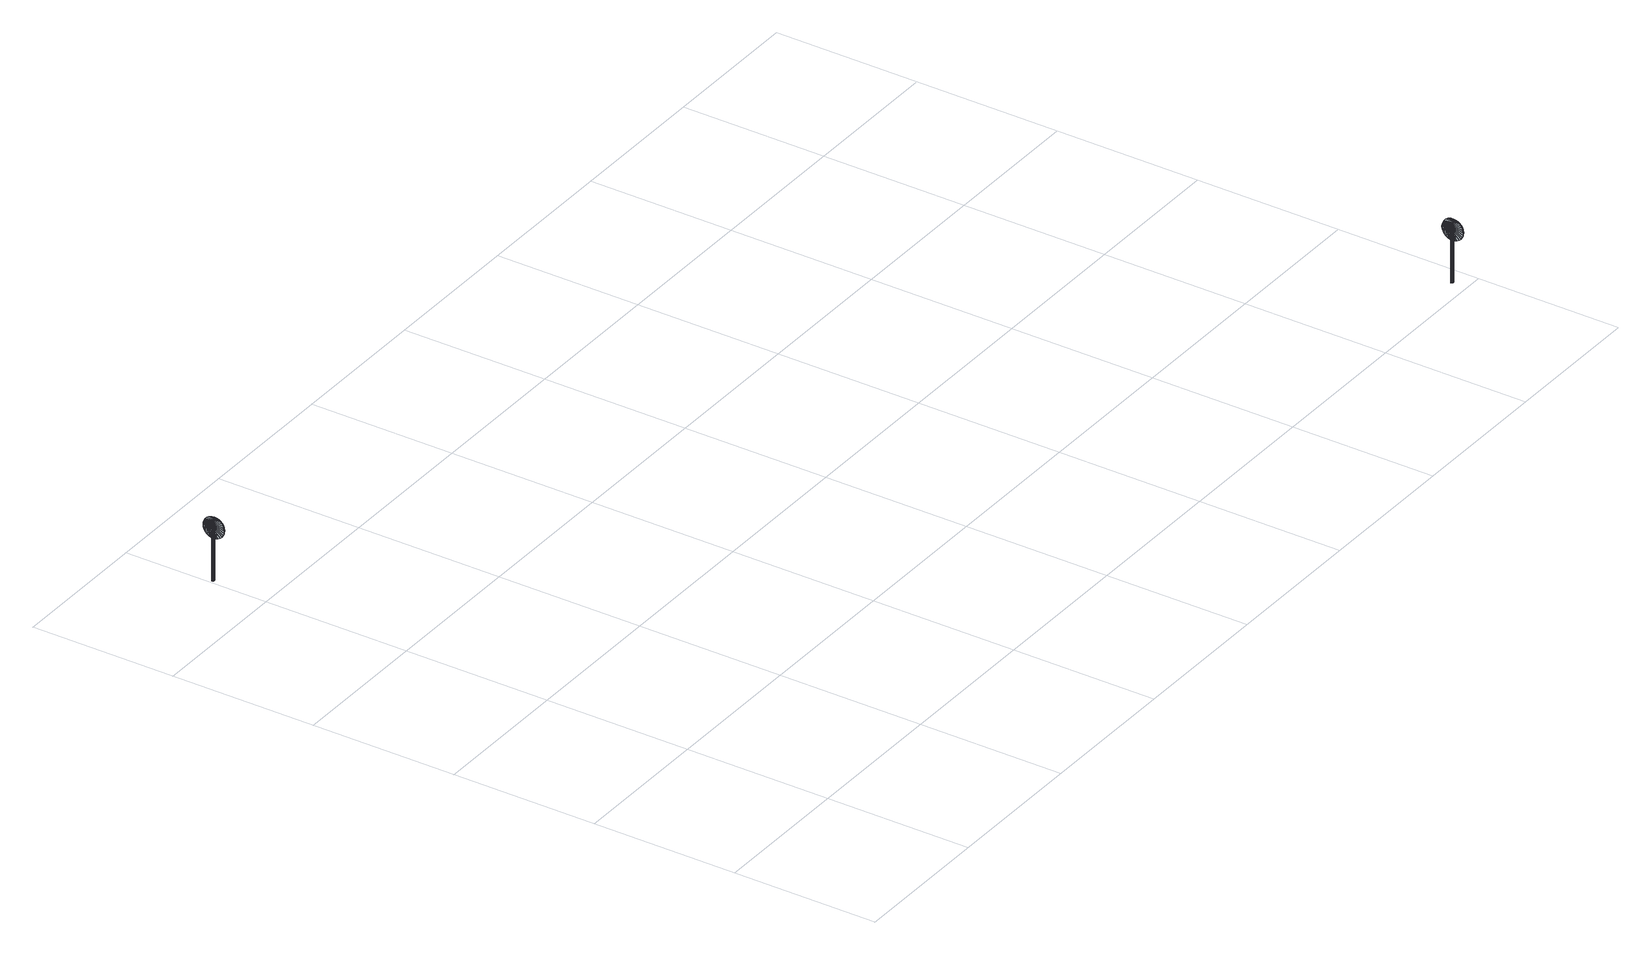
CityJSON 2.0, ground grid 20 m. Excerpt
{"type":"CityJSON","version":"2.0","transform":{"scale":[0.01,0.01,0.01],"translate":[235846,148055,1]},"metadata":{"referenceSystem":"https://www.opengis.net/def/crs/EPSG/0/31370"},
"CityObjects":{
"object1":{"type":"GenericCityObject","attributes":{"cluster":41,"mean_distance_to_centroid":0.176,"new_centroid_x":235846.16,"new_centroid_y":148142.31,"mean_distance_to_camera":6.01,"H1":0,"H2":0,"Z_final":109.47,"cluster2":-1,"proj_x":235849.91,"proj_y":148145.84,"id_line":53047,"bearing_l":136.75,"distance":5.16,"orientation":"right","G_obj":136.75},"geometry":[{"type":"MultiSurface","lod":"2","boundaries":[[[0,1,2]],[[2,1,3]],[[3,1,4]],[[4,1,5]],[[5,1,6]],[[1,7,6]],[[1,8,7]],[[1,9,8]],[[1,10,9]],[[1,11,10]],[[1,12,11]],[[1,13,12]],[[1,14,13]],[[15,14,1]],[[16,15,1]],[[17,16,1]],[[18,17,1]],[[0,18,1]],[[19,20,0]],[[19,0,2]],[[21,19,2]],[[21,2,3]],[[21,3,22]],[[22,3,4]],[[22,4,23]],[[23,4,5]],[[23,5,24]],[[24,5,6]],[[24,6,25]],[[25,6,7]],[[25,7,26]],[[26,7,8]],[[26,8,27]],[[8,9,27]],[[27,9,28]],[[9,10,28]],[[10,29,28]],[[10,11,29]],[[11,30,29]],[[11,12,30]],[[30,12,31]],[[31,12,13]],[[31,13,32]],[[32,13,14]],[[32,14,33]],[[33,14,15]],[[33,15,34]],[[34,15,16]],[[34,16,35]],[[35,16,17]],[[36,35,17]],[[18,36,17]],[[20,36,18]],[[20,18,0]],[[37,38,20]],[[37,20,19]],[[39,37,19]],[[21,39,19]],[[39,21,40]],[[40,21,22]],[[40,22,41]],[[41,22,23]],[[41,23,42]],[[42,23,24]],[[42,24,43]],[[43,24,25]],[[43,25,44]],[[44,25,26]],[[26,45,44]],[[26,27,45]],[[27,46,45]],[[27,28,46]],[[28,47,46]],[[28,29,47]],[[47,29,48]],[[29,30,48]],[[48,30,49]],[[49,30,31]],[[49,31,50]],[[50,31,32]],[[50,32,51]],[[51,32,33]],[[51,33,52]],[[52,33,34]],[[52,34,53]],[[53,34,35]],[[54,53,35]],[[54,35,36]],[[38,54,36]],[[38,36,20]],[[55,56,38]],[[55,38,37]],[[57,55,37]],[[57,37,39]],[[57,39,58]],[[58,39,40]],[[58,40,59]],[[59,40,41]],[[59,41,60]],[[60,41,42]],[[60,42,61]],[[61,42,43]],[[61,43,62]],[[62,43,44]],[[44,63,62]],[[44,45,63]],[[45,64,63]],[[45,46,64]],[[46,65,64]],[[46,47,65]],[[47,66,65]],[[47,48,66]],[[66,48,67]],[[67,48,49]],[[67,49,68]],[[68,49,50]],[[68,50,69]],[[69,50,51]],[[69,51,70]],[[70,51,52]],[[70,52,71]],[[71,52,53]],[[72,71,53]],[[72,53,54]],[[56,72,54]],[[56,54,38]],[[73,74,56]],[[73,56,55]],[[75,73,55]],[[75,55,57]],[[75,57,76]],[[76,57,58]],[[76,58,77]],[[77,58,59]],[[77,59,78]],[[78,59,60]],[[78,60,79]],[[79,60,61]],[[79,61,80]],[[80,61,62]],[[62,81,80]],[[62,63,81]],[[63,82,81]],[[63,64,82]],[[64,83,82]],[[64,65,83]],[[65,84,83]],[[65,66,84]],[[84,66,85]],[[85,66,67]],[[85,67,86]],[[86,67,68]],[[86,68,87]],[[87,68,69]],[[87,69,88]],[[88,69,70]],[[88,70,89]],[[89,70,71]],[[90,89,71]],[[90,71,72]],[[74,90,72]],[[74,72,56]],[[91,92,74]],[[91,74,73]],[[93,91,73]],[[93,73,75]],[[93,75,94]],[[94,75,76]],[[94,76,95]],[[95,76,77]],[[95,77,96]],[[96,77,78]],[[96,78,97]],[[97,78,79]],[[97,79,98]],[[98,79,80]],[[80,99,98]],[[80,81,99]],[[81,100,99]],[[81,82,100]],[[82,101,100]],[[82,83,101]],[[83,102,101]],[[83,84,102]],[[102,84,103]],[[103,84,85]],[[103,85,104]],[[104,85,86]],[[104,86,105]],[[105,86,87]],[[105,87,106]],[[106,87,88]],[[106,88,107]],[[107,88,89]],[[108,107,89]],[[108,89,90]],[[92,108,90]],[[92,90,74]],[[92,91,109]],[[91,93,109]],[[93,94,109]],[[94,95,109]],[[95,96,109]],[[109,96,97]],[[109,97,98]],[[109,98,99]],[[109,99,100]],[[109,100,101]],[[109,101,102]],[[109,102,103]],[[109,103,104]],[[105,109,104]],[[106,109,105]],[[107,109,106]],[[108,109,107]],[[92,109,108]],[[110,111,112]],[[113,112,114]],[[115,112,113]],[[116,112,115]],[[117,112,116]],[[118,112,117]],[[119,112,118]],[[120,112,119]],[[121,112,120]],[[122,112,121]],[[122,123,112]],[[123,110,112]],[[111,124,112]],[[124,125,112]],[[125,126,112]],[[126,127,112]],[[127,128,112]],[[128,129,112]],[[129,130,112]],[[130,131,112]],[[112,131,132]],[[131,133,132]],[[131,134,133]],[[133,134,135]],[[133,135,136]],[[135,137,136]],[[133,136,138]],[[136,139,138]],[[136,137,139]],[[137,140,139]],[[137,135,140]],[[135,141,140]],[[135,134,141]],[[134,142,141]],[[134,131,142]],[[131,143,142]],[[131,130,143]],[[143,130,144]],[[144,130,129]],[[144,129,145]],[[145,129,128]],[[145,128,146]],[[146,127,147]],[[147,127,126]],[[147,126,148]],[[148,126,125]],[[148,125,149]],[[149,125,124]],[[150,149,124]],[[150,124,111]],[[151,150,111]],[[151,111,110]],[[152,151,110]],[[152,110,123]],[[146,128,127]],[[153,123,122]],[[154,153,122]],[[154,122,121]],[[155,154,121]],[[155,121,120]],[[156,155,120]],[[156,120,119]],[[157,156,119]],[[157,119,118]],[[157,118,158]],[[158,118,117]],[[158,117,159]],[[153,152,123]],[[159,117,116]],[[159,116,160]],[[160,116,115]],[[160,115,161]],[[161,115,113]],[[161,113,162]],[[162,113,114]],[[162,114,163]],[[163,114,112]],[[163,112,164]],[[164,112,132]],[[132,165,164]],[[132,133,165]],[[133,138,165]],[[138,139,140]],[[161,162,163]],[[160,161,163]],[[159,160,163]],[[158,159,163]],[[157,158,163]],[[156,157,163]],[[155,156,163]],[[154,155,163]],[[153,154,163]],[[153,163,152]],[[152,163,151]],[[151,163,150]],[[150,163,149]],[[149,163,148]],[[148,163,147]],[[147,163,146]],[[146,163,145]],[[145,163,144]],[[144,163,143]],[[143,163,142]],[[163,164,142]],[[142,164,165]],[[142,165,141]],[[165,140,141]],[[165,138,140]],[[166,167,168]],[[168,167,169]],[[170,168,169]],[[170,169,171]],[[170,171,172]],[[172,171,173]],[[172,173,174]],[[174,173,175]],[[174,175,176]],[[176,175,177]],[[176,177,178]],[[178,177,179]],[[178,179,180]],[[180,179,181]],[[180,181,182]],[[182,181,183]],[[182,183,184]],[[184,183,185]],[[184,185,186]],[[186,185,187]],[[186,187,188]],[[188,187,189]],[[188,189,190]],[[190,189,191]],[[192,190,191]],[[192,191,193]],[[194,192,193]],[[194,193,195]],[[196,194,195]],[[196,195,197]],[[198,196,197]],[[198,197,199]],[[200,198,199]],[[200,199,201]],[[202,200,201]],[[202,201,203]],[[204,202,203]],[[204,203,205]],[[206,204,205]],[[206,205,207]],[[208,206,207]],[[208,207,209]],[[210,208,209]],[[210,209,211]],[[212,210,211]],[[212,211,213]],[[214,212,213]],[[214,213,215]],[[216,214,215]],[[216,215,217]],[[216,217,218]],[[218,217,219]],[[218,219,220]],[[220,219,221]],[[220,221,222]],[[222,221,223]],[[222,223,224]],[[224,223,225]],[[224,225,226]],[[226,225,227]],[[226,227,228]],[[228,227,229]],[[228,229,230]],[[230,229,231]],[[230,231,232]],[[232,231,233]],[[232,233,234]],[[234,233,235]],[[234,235,236]],[[236,235,237]],[[238,236,237]],[[238,237,239]],[[238,239,240]],[[240,239,241]],[[241,242,240]],[[241,243,242]],[[242,243,244]],[[244,243,245]],[[244,245,246]],[[246,245,247]],[[246,247,248]],[[248,247,249]],[[248,249,250]],[[250,249,251]],[[250,251,252]],[[252,251,253]],[[252,253,254]],[[254,253,255]],[[254,255,256]],[[256,255,257]],[[256,257,258]],[[258,257,259]],[[258,259,260]],[[260,259,261]],[[260,261,262]],[[262,261,263]],[[262,263,264]],[[264,263,265]],[[264,265,266]],[[266,265,267]],[[267,268,266]],[[267,269,268]],[[269,270,268]],[[269,271,270]],[[271,272,270]],[[271,273,272]],[[273,274,272]],[[273,275,274]],[[275,276,274]],[[275,277,276]],[[277,278,276]],[[277,279,278]],[[279,280,278]],[[279,281,280]],[[281,282,280]],[[281,283,282]],[[283,284,282]],[[283,285,284]],[[285,286,284]],[[285,287,286]],[[287,288,286]],[[287,289,288]],[[288,289,290]],[[290,289,291]],[[290,291,292]],[[292,291,293]],[[292,293,294]],[[294,293,295]],[[294,295,296]],[[296,295,297]],[[296,297,298]],[[298,297,299]],[[298,299,300]],[[300,299,301]],[[300,301,302]],[[302,301,303]],[[302,303,304]],[[304,303,305]],[[304,305,306]],[[306,305,307]],[[306,307,308]],[[308,307,309]],[[308,309,310]],[[310,309,311]],[[311,166,310]],[[311,167,166]],[[169,167,311]],[[169,311,171]],[[171,311,309]],[[173,171,309]],[[173,309,307]],[[175,173,307]],[[175,307,305]],[[177,175,305]],[[177,305,303]],[[179,177,303]],[[179,303,301]],[[181,179,301]],[[181,301,299]],[[183,181,299]],[[183,299,297]],[[183,297,295]],[[185,183,295]],[[185,295,293]],[[187,185,293]],[[187,293,291]],[[189,187,291]],[[189,291,289]],[[189,289,287]],[[189,287,285]],[[191,189,285]],[[191,285,283]],[[193,191,283]],[[195,193,283]],[[195,283,281]],[[197,195,281]],[[199,197,281]],[[201,199,281]],[[201,281,279]],[[203,201,279]],[[205,203,279]],[[205,279,277]],[[205,277,207]],[[207,277,209]],[[209,277,275]],[[209,275,211]],[[211,275,273]],[[211,273,213]],[[213,273,271]],[[213,271,215]],[[215,271,269]],[[215,269,217]],[[217,269,219]],[[219,269,267]],[[219,267,221]],[[221,267,265]],[[221,265,223]],[[223,265,263]],[[223,263,225]],[[225,263,261]],[[225,261,227]],[[227,261,259]],[[227,259,229]],[[229,259,257]],[[229,257,255]],[[229,255,231]],[[231,255,253]],[[231,253,233]],[[233,253,251]],[[233,251,235]],[[251,249,235]],[[235,249,247]],[[235,247,237]],[[247,245,237]],[[237,245,243]],[[237,243,239]],[[239,243,241]],[[238,240,242]],[[168,310,166]],[[170,310,168]],[[170,308,310]],[[172,308,170]],[[172,306,308]],[[174,306,172]],[[174,304,306]],[[176,304,174]],[[176,302,304]],[[178,302,176]],[[178,300,302]],[[180,300,178]],[[180,298,300]],[[182,298,180]],[[182,296,298]],[[182,294,296]],[[184,294,182]],[[184,292,294]],[[186,292,184]],[[186,290,292]],[[188,290,186]],[[188,288,290]],[[188,286,288]],[[188,284,286]],[[190,284,188]],[[190,282,284]],[[192,282,190]],[[194,282,192]],[[194,280,282]],[[196,280,194]],[[198,280,196]],[[200,280,198]],[[200,278,280]],[[202,278,200]],[[204,278,202]],[[204,276,278]],[[204,206,276]],[[206,208,276]],[[208,274,276]],[[208,210,274]],[[210,272,274]],[[210,212,272]],[[212,270,272]],[[212,214,270]],[[214,268,270]],[[214,216,268]],[[216,218,268]],[[218,266,268]],[[218,220,266]],[[220,264,266]],[[220,222,264]],[[222,262,264]],[[222,224,262]],[[224,260,262]],[[224,226,260]],[[226,258,260]],[[226,228,258]],[[228,256,258]],[[228,254,256]],[[228,230,254]],[[230,252,254]],[[230,232,252]],[[232,250,252]],[[232,234,250]],[[250,234,248]],[[234,246,248]],[[234,236,246]],[[246,236,244]],[[236,242,244]],[[236,238,242]],[[312,313,314]],[[314,313,315]],[[316,314,315]],[[316,315,317]],[[316,317,318]],[[318,317,319]],[[318,319,320]],[[320,319,321]],[[320,321,322]],[[322,321,323]],[[322,323,324]],[[324,323,325]],[[324,325,326]],[[326,325,327]],[[326,327,328]],[[328,327,329]],[[328,329,330]],[[330,329,331]],[[330,331,332]],[[332,331,333]],[[332,333,334]],[[334,333,335]],[[334,335,336]],[[336,335,337]],[[338,336,337]],[[338,337,339]],[[340,338,339]],[[340,339,341]],[[342,340,341]],[[342,341,343]],[[344,342,343]],[[344,343,345]],[[346,344,345]],[[346,345,347]],[[348,346,347]],[[348,347,349]],[[350,348,349]],[[350,349,351]],[[352,350,351]],[[352,351,353]],[[354,352,353]],[[354,353,355]],[[356,354,355]],[[356,355,357]],[[358,356,357]],[[358,357,359]],[[360,358,359]],[[360,359,361]],[[362,360,361]],[[362,361,363]],[[362,363,364]],[[364,363,365]],[[364,365,366]],[[366,365,367]],[[366,367,368]],[[368,367,369]],[[368,369,370]],[[370,369,371]],[[370,371,372]],[[372,371,373]],[[372,373,374]],[[374,373,375]],[[374,375,376]],[[376,375,377]],[[376,377,378]],[[378,377,379]],[[378,379,380]],[[380,379,381]],[[380,381,382]],[[382,381,383]],[[384,382,383]],[[384,383,385]],[[384,385,386]],[[386,385,387]],[[387,388,386]],[[387,389,388]],[[388,389,390]],[[390,389,391]],[[390,391,392]],[[392,391,393]],[[392,393,394]],[[394,393,395]],[[394,395,396]],[[396,395,397]],[[396,397,398]],[[398,397,399]],[[398,399,400]],[[400,399,401]],[[400,401,402]],[[402,401,403]],[[402,403,404]],[[404,403,405]],[[404,405,406]],[[406,405,407]],[[406,407,408]],[[408,407,409]],[[408,409,410]],[[410,409,411]],[[410,411,412]],[[412,411,413]],[[413,414,412]],[[413,415,414]],[[415,416,414]],[[415,417,416]],[[417,418,416]],[[417,419,418]],[[419,420,418]],[[419,421,420]],[[421,422,420]],[[421,423,422]],[[423,424,422]],[[423,425,424]],[[425,426,424]],[[425,427,426]],[[427,428,426]],[[427,429,428]],[[429,430,428]],[[429,431,430]],[[431,432,430]],[[431,433,432]],[[433,434,432]],[[433,435,434]],[[434,435,436]],[[436,435,437]],[[436,437,438]],[[438,437,439]],[[438,439,440]],[[440,439,441]],[[440,441,442]],[[442,441,443]],[[442,443,444]],[[444,443,445]],[[444,445,446]],[[446,445,447]],[[446,447,448]],[[448,447,449]],[[448,449,450]],[[450,449,451]],[[450,451,452]],[[452,451,453]],[[452,453,454]],[[454,453,455]],[[454,455,456]],[[456,455,457]],[[457,312,456]],[[457,313,312]],[[315,313,457]],[[315,457,317]],[[317,457,455]],[[319,317,455]],[[319,455,453]],[[321,319,453]],[[321,453,451]],[[323,321,451]],[[323,451,449]],[[325,323,449]],[[325,449,447]],[[327,325,447]],[[327,447,445]],[[329,327,445]],[[329,445,443]],[[329,443,441]],[[331,329,441]],[[331,441,439]],[[333,331,439]],[[333,439,437]],[[335,333,437]],[[335,437,435]],[[335,435,433]],[[335,433,431]],[[337,335,431]],[[337,431,429]],[[339,337,429]],[[341,339,429]],[[341,429,427]],[[343,341,427]],[[345,343,427]],[[347,345,427]],[[347,427,425]],[[349,347,425]],[[351,349,425]],[[351,425,423]],[[351,423,353]],[[353,423,355]],[[355,423,421]],[[355,421,357]],[[357,421,419]],[[357,419,359]],[[359,419,417]],[[359,417,361]],[[361,417,415]],[[361,415,363]],[[363,415,365]],[[365,415,413]],[[365,413,367]],[[367,413,411]],[[367,411,369]],[[369,411,409]],[[369,409,371]],[[371,409,407]],[[371,407,373]],[[373,407,405]],[[373,405,375]],[[375,405,403]],[[375,403,401]],[[375,401,377]],[[377,401,399]],[[377,399,379]],[[379,399,397]],[[379,397,381]],[[397,395,381]],[[381,395,393]],[[381,393,383]],[[393,391,383]],[[383,391,389]],[[383,389,385]],[[385,389,387]],[[384,386,388]],[[314,456,312]],[[316,456,314]],[[316,454,456]],[[318,454,316]],[[318,452,454]],[[320,452,318]],[[320,450,452]],[[322,450,320]],[[322,448,450]],[[324,448,322]],[[324,446,448]],[[326,446,324]],[[326,444,446]],[[328,444,326]],[[328,442,444]],[[328,440,442]],[[330,440,328]],[[330,438,440]],[[332,438,330]],[[332,436,438]],[[334,436,332]],[[334,434,436]],[[334,432,434]],[[334,430,432]],[[336,430,334]],[[336,428,430]],[[338,428,336]],[[340,428,338]],[[340,426,428]],[[342,426,340]],[[344,426,342]],[[346,426,344]],[[346,424,426]],[[348,424,346]],[[350,424,348]],[[350,422,424]],[[350,352,422]],[[352,354,422]],[[354,420,422]],[[354,356,420]],[[356,418,420]],[[356,358,418]],[[358,416,418]],[[358,360,416]],[[360,414,416]],[[360,362,414]],[[362,364,414]],[[364,412,414]],[[364,366,412]],[[366,410,412]],[[366,368,410]],[[368,408,410]],[[368,370,408]],[[370,406,408]],[[370,372,406]],[[372,404,406]],[[372,374,404]],[[374,402,404]],[[374,400,402]],[[374,376,400]],[[376,398,400]],[[376,378,398]],[[378,396,398]],[[378,380,396]],[[396,380,394]],[[380,392,394]],[[380,382,392]],[[392,382,390]],[[382,388,390]],[[382,384,388]]]}]},
"object2":{"type":"GenericCityObject","attributes":{"cluster":47,"mean_distance_to_centroid":0.164,"new_centroid_x":235983.2,"new_centroid_y":148056.54,"mean_distance_to_camera":6.76,"H1":0,"H2":0,"Z_final":108.83,"cluster2":-1,"proj_x":235983.25,"proj_y":148060.59,"id_line":53591,"bearing_l":90.71,"distance":4.06,"orientation":"right","G_obj":90.71},"geometry":[{"type":"MultiSurface","lod":"2","boundaries":[[[458,459,460]],[[460,459,461]],[[461,459,462]],[[462,459,463]],[[463,459,464]],[[459,465,464]],[[459,466,465]],[[459,467,466]],[[459,468,467]],[[459,469,468]],[[459,470,469]],[[459,471,470]],[[459,472,471]],[[473,472,459]],[[474,473,459]],[[475,474,459]],[[476,475,459]],[[458,476,459]],[[477,478,458]],[[477,458,460]],[[479,477,460]],[[479,460,461]],[[479,461,480]],[[480,461,462]],[[480,462,481]],[[481,462,463]],[[481,463,482]],[[482,463,464]],[[482,464,483]],[[483,464,465]],[[483,465,484]],[[484,465,466]],[[484,466,485]],[[466,467,485]],[[485,467,486]],[[467,468,486]],[[468,487,486]],[[468,469,487]],[[469,488,487]],[[469,470,488]],[[488,470,489]],[[489,470,471]],[[489,471,490]],[[490,471,472]],[[490,472,491]],[[491,472,473]],[[491,473,492]],[[492,473,474]],[[492,474,493]],[[493,474,475]],[[494,493,475]],[[476,494,475]],[[478,494,476]],[[478,476,458]],[[495,496,478]],[[495,478,477]],[[497,495,477]],[[479,497,477]],[[497,479,498]],[[498,479,480]],[[498,480,499]],[[499,480,481]],[[499,481,500]],[[500,481,482]],[[500,482,501]],[[501,482,483]],[[501,483,502]],[[502,483,484]],[[484,503,502]],[[484,485,503]],[[485,504,503]],[[485,486,504]],[[486,505,504]],[[486,487,505]],[[505,487,506]],[[487,488,506]],[[506,488,507]],[[507,488,489]],[[507,489,508]],[[508,489,490]],[[508,490,509]],[[509,490,491]],[[509,491,510]],[[510,491,492]],[[510,492,511]],[[511,492,493]],[[512,511,493]],[[512,493,494]],[[496,512,494]],[[496,494,478]],[[513,514,496]],[[513,496,495]],[[515,513,495]],[[515,495,497]],[[515,497,516]],[[516,497,498]],[[516,498,517]],[[517,498,499]],[[517,499,518]],[[518,499,500]],[[518,500,519]],[[519,500,501]],[[519,501,520]],[[520,501,502]],[[502,521,520]],[[502,503,521]],[[503,522,521]],[[503,504,522]],[[504,523,522]],[[504,505,523]],[[505,524,523]],[[505,506,524]],[[524,506,525]],[[525,506,507]],[[525,507,526]],[[526,507,508]],[[526,508,527]],[[527,508,509]],[[527,509,528]],[[528,509,510]],[[528,510,529]],[[529,510,511]],[[530,529,511]],[[530,511,512]],[[514,530,512]],[[514,512,496]],[[531,532,514]],[[531,514,513]],[[533,531,513]],[[533,513,515]],[[533,515,534]],[[534,515,516]],[[534,516,535]],[[535,516,517]],[[535,517,536]],[[536,517,518]],[[536,518,537]],[[537,518,519]],[[537,519,538]],[[538,519,520]],[[520,539,538]],[[520,521,539]],[[521,540,539]],[[521,522,540]],[[522,541,540]],[[522,523,541]],[[523,542,541]],[[523,524,542]],[[542,524,543]],[[543,524,525]],[[543,525,544]],[[544,525,526]],[[544,526,545]],[[545,526,527]],[[545,527,546]],[[546,527,528]],[[546,528,547]],[[547,528,529]],[[548,547,529]],[[548,529,530]],[[532,548,530]],[[532,530,514]],[[549,550,532]],[[549,532,531]],[[551,549,531]],[[551,531,533]],[[551,533,552]],[[552,533,534]],[[552,534,553]],[[553,534,535]],[[553,535,554]],[[554,535,536]],[[554,536,555]],[[555,536,537]],[[555,537,556]],[[556,537,538]],[[538,557,556]],[[538,539,557]],[[539,558,557]],[[539,540,558]],[[540,559,558]],[[540,541,559]],[[541,560,559]],[[541,542,560]],[[560,542,561]],[[561,542,543]],[[561,543,562]],[[562,543,544]],[[562,544,563]],[[563,544,545]],[[563,545,564]],[[564,545,546]],[[564,546,565]],[[565,546,547]],[[566,565,547]],[[566,547,548]],[[550,566,548]],[[550,548,532]],[[550,549,567]],[[549,551,567]],[[551,552,567]],[[552,553,567]],[[553,554,567]],[[567,554,555]],[[567,555,556]],[[567,556,557]],[[567,557,558]],[[567,558,559]],[[567,559,560]],[[567,560,561]],[[567,561,562]],[[563,567,562]],[[564,567,563]],[[565,567,564]],[[566,567,565]],[[550,567,566]],[[568,569,570]],[[571,570,572]],[[573,570,571]],[[574,570,573]],[[575,570,574]],[[576,570,575]],[[577,570,576]],[[578,570,577]],[[579,570,578]],[[580,570,579]],[[580,581,570]],[[581,568,570]],[[569,582,570]],[[582,583,570]],[[583,584,570]],[[584,585,570]],[[585,586,570]],[[586,587,570]],[[587,588,570]],[[588,589,570]],[[570,589,590]],[[589,591,590]],[[589,592,591]],[[591,592,593]],[[591,593,594]],[[593,595,594]],[[591,594,596]],[[594,597,596]],[[594,595,597]],[[595,598,597]],[[595,593,598]],[[593,599,598]],[[593,592,599]],[[592,600,599]],[[592,589,600]],[[589,601,600]],[[589,588,601]],[[601,588,602]],[[602,588,587]],[[602,587,603]],[[603,587,586]],[[603,586,604]],[[604,585,605]],[[605,585,584]],[[605,584,606]],[[606,584,583]],[[606,583,607]],[[607,583,582]],[[608,607,582]],[[608,582,569]],[[609,608,569]],[[609,569,568]],[[610,609,568]],[[610,568,581]],[[604,586,585]],[[611,581,580]],[[612,611,580]],[[612,580,579]],[[613,612,579]],[[613,579,578]],[[614,613,578]],[[614,578,577]],[[615,614,577]],[[615,577,576]],[[615,576,616]],[[616,576,575]],[[616,575,617]],[[611,610,581]],[[617,575,574]],[[617,574,618]],[[618,574,573]],[[618,573,619]],[[619,573,571]],[[619,571,620]],[[620,571,572]],[[620,572,621]],[[621,572,570]],[[621,570,622]],[[622,570,590]],[[590,623,622]],[[590,591,623]],[[591,596,623]],[[596,597,598]],[[619,620,621]],[[618,619,621]],[[617,618,621]],[[616,617,621]],[[615,616,621]],[[614,615,621]],[[613,614,621]],[[612,613,621]],[[611,612,621]],[[611,621,610]],[[610,621,609]],[[609,621,608]],[[608,621,607]],[[607,621,606]],[[606,621,605]],[[605,621,604]],[[604,621,603]],[[603,621,602]],[[602,621,601]],[[601,621,600]],[[621,622,600]],[[600,622,623]],[[600,623,599]],[[623,598,599]],[[623,596,598]],[[624,625,626]],[[626,625,627]],[[628,626,627]],[[628,627,629]],[[628,629,630]],[[630,629,631]],[[630,631,632]],[[632,631,633]],[[632,633,634]],[[634,633,635]],[[634,635,636]],[[636,635,637]],[[636,637,638]],[[638,637,639]],[[638,639,640]],[[640,639,641]],[[640,641,642]],[[642,641,643]],[[642,643,644]],[[644,643,645]],[[644,645,646]],[[646,645,647]],[[646,647,648]],[[648,647,649]],[[650,648,649]],[[650,649,651]],[[652,650,651]],[[652,651,653]],[[654,652,653]],[[654,653,655]],[[656,654,655]],[[656,655,657]],[[658,656,657]],[[658,657,659]],[[660,658,659]],[[660,659,661]],[[662,660,661]],[[662,661,663]],[[664,662,663]],[[664,663,665]],[[666,664,665]],[[666,665,667]],[[668,666,667]],[[668,667,669]],[[670,668,669]],[[670,669,671]],[[672,670,671]],[[672,671,673]],[[674,672,673]],[[674,673,675]],[[674,675,676]],[[676,675,677]],[[676,677,678]],[[678,677,679]],[[678,679,680]],[[680,679,681]],[[680,681,682]],[[682,681,683]],[[682,683,684]],[[684,683,685]],[[684,685,686]],[[686,685,687]],[[686,687,688]],[[688,687,689]],[[688,689,690]],[[690,689,691]],[[690,691,692]],[[692,691,693]],[[692,693,694]],[[694,693,695]],[[694,695,696]],[[696,695,697]],[[698,696,697]],[[698,697,699]],[[698,699,700]],[[700,699,701]],[[701,702,700]],[[701,703,702]],[[702,703,704]],[[704,703,705]],[[704,705,706]],[[706,705,707]],[[706,707,708]],[[708,707,709]],[[708,709,710]],[[710,709,711]],[[710,711,712]],[[712,711,713]],[[712,713,714]],[[714,713,715]],[[714,715,716]],[[716,715,717]],[[716,717,718]],[[718,717,719]],[[718,719,720]],[[720,719,721]],[[720,721,722]],[[722,721,723]],[[722,723,724]],[[724,723,725]],[[724,725,726]],[[726,725,727]],[[727,728,726]],[[727,729,728]],[[729,730,728]],[[729,731,730]],[[731,732,730]],[[731,733,732]],[[733,734,732]],[[733,735,734]],[[735,736,734]],[[735,737,736]],[[737,738,736]],[[737,739,738]],[[739,740,738]],[[739,741,740]],[[741,742,740]],[[741,743,742]],[[743,744,742]],[[743,745,744]],[[745,746,744]],[[745,747,746]],[[746,747,748]],[[748,747,749]],[[748,749,750]],[[750,749,751]],[[750,751,752]],[[752,751,753]],[[752,753,754]],[[754,753,755]],[[754,755,756]],[[756,755,757]],[[756,757,758]],[[758,757,759]],[[758,759,760]],[[760,759,761]],[[760,761,762]],[[762,761,763]],[[762,763,764]],[[764,763,765]],[[764,765,766]],[[766,765,767]],[[766,767,768]],[[768,767,769]],[[769,624,768]],[[769,625,624]],[[627,625,769]],[[627,769,629]],[[629,769,767]],[[631,629,767]],[[631,767,765]],[[633,631,765]],[[633,765,763]],[[635,633,763]],[[635,763,761]],[[637,635,761]],[[637,761,759]],[[639,637,759]],[[639,759,757]],[[641,639,757]],[[641,757,755]],[[641,755,753]],[[643,641,753]],[[643,753,751]],[[645,643,751]],[[645,751,749]],[[647,645,749]],[[647,749,747]],[[647,747,745]],[[649,647,745]],[[649,745,743]],[[651,649,743]],[[653,651,743]],[[653,743,741]],[[655,653,741]],[[657,655,741]],[[659,657,741]],[[659,741,739]],[[661,659,739]],[[663,661,739]],[[663,739,737]],[[663,737,665]],[[665,737,667]],[[667,737,735]],[[667,735,669]],[[669,735,733]],[[669,733,671]],[[671,733,731]],[[671,731,673]],[[673,731,729]],[[673,729,675]],[[675,729,677]],[[677,729,727]],[[677,727,679]],[[679,727,681]],[[681,727,725]],[[681,725,683]],[[683,725,723]],[[683,723,685]],[[685,723,721]],[[685,721,687]],[[687,721,719]],[[687,719,689]],[[689,719,717]],[[689,717,715]],[[689,715,691]],[[691,715,713]],[[691,713,693]],[[693,713,711]],[[693,711,695]],[[711,709,695]],[[695,709,707]],[[695,707,697]],[[707,705,697]],[[697,705,703]],[[697,703,699]],[[699,703,701]],[[698,700,702]],[[626,768,624]],[[628,768,626]],[[628,766,768]],[[630,766,628]],[[630,764,766]],[[632,764,630]],[[632,762,764]],[[634,762,632]],[[634,760,762]],[[636,760,634]],[[636,758,760]],[[638,758,636]],[[638,756,758]],[[640,756,638]],[[640,754,756]],[[640,752,754]],[[642,752,640]],[[642,750,752]],[[644,750,642]],[[644,748,750]],[[646,748,644]],[[646,746,748]],[[646,744,746]],[[648,744,646]],[[648,742,744]],[[650,742,648]],[[652,742,650]],[[652,740,742]],[[654,740,652]],[[656,740,654]],[[658,740,656]],[[658,738,740]],[[660,738,658]],[[662,738,660]],[[662,736,738]],[[662,664,736]],[[664,666,736]],[[666,734,736]],[[666,668,734]],[[668,732,734]],[[668,670,732]],[[670,730,732]],[[670,672,730]],[[672,728,730]],[[672,674,728]],[[674,676,728]],[[676,726,728]],[[676,678,726]],[[678,680,726]],[[680,724,726]],[[680,682,724]],[[682,722,724]],[[682,684,722]],[[684,720,722]],[[684,686,720]],[[686,718,720]],[[686,688,718]],[[688,716,718]],[[688,714,716]],[[688,690,714]],[[690,712,714]],[[690,692,712]],[[692,710,712]],[[692,694,710]],[[710,694,708]],[[694,706,708]],[[694,696,706]],[[706,696,704]],[[696,702,704]],[[696,698,702]],[[770,771,772]],[[772,771,773]],[[774,772,773]],[[774,773,775]],[[774,775,776]],[[776,775,777]],[[776,777,778]],[[778,777,779]],[[778,779,780]],[[780,779,781]],[[780,781,782]],[[782,781,783]],[[782,783,784]],[[784,783,785]],[[784,785,786]],[[786,785,787]],[[786,787,788]],[[788,787,789]],[[788,789,790]],[[790,789,791]],[[790,791,792]],[[792,791,793]],[[792,793,794]],[[794,793,795]],[[796,794,795]],[[796,795,797]],[[798,796,797]],[[798,797,799]],[[800,798,799]],[[800,799,801]],[[802,800,801]],[[802,801,803]],[[804,802,803]],[[804,803,805]],[[806,804,805]],[[806,805,807]],[[808,806,807]],[[808,807,809]],[[810,808,809]],[[810,809,811]],[[812,810,811]],[[812,811,813]],[[814,812,813]],[[814,813,815]],[[816,814,815]],[[816,815,817]],[[818,816,817]],[[818,817,819]],[[820,818,819]],[[820,819,821]],[[820,821,822]],[[822,821,823]],[[822,823,824]],[[824,823,825]],[[824,825,826]],[[826,825,827]],[[826,827,828]],[[828,827,829]],[[828,829,830]],[[830,829,831]],[[830,831,832]],[[832,831,833]],[[832,833,834]],[[834,833,835]],[[834,835,836]],[[836,835,837]],[[836,837,838]],[[838,837,839]],[[838,839,840]],[[840,839,841]],[[840,841,842]],[[842,841,843]],[[844,842,843]],[[844,843,845]],[[844,845,846]],[[846,845,847]],[[847,848,846]],[[847,849,848]],[[848,849,850]],[[850,849,851]],[[850,851,852]],[[852,851,853]],[[852,853,854]],[[854,853,855]],[[854,855,856]],[[856,855,857]],[[856,857,858]],[[858,857,859]],[[858,859,860]],[[860,859,861]],[[860,861,862]],[[862,861,863]],[[862,863,864]],[[864,863,865]],[[864,865,866]],[[866,865,867]],[[866,867,868]],[[868,867,869]],[[868,869,870]],[[870,869,871]],[[870,871,872]],[[872,871,873]],[[873,874,872]],[[873,875,874]],[[875,876,874]],[[875,877,876]],[[877,878,876]],[[877,879,878]],[[879,880,878]],[[879,881,880]],[[881,882,880]],[[881,883,882]],[[883,884,882]],[[883,885,884]],[[885,886,884]],[[885,887,886]],[[887,888,886]],[[887,889,888]],[[889,890,888]],[[889,891,890]],[[891,892,890]],[[891,893,892]],[[892,893,894]],[[894,893,895]],[[894,895,896]],[[896,895,897]],[[896,897,898]],[[898,897,899]],[[898,899,900]],[[900,899,901]],[[900,901,902]],[[902,901,903]],[[902,903,904]],[[904,903,905]],[[904,905,906]],[[906,905,907]],[[906,907,908]],[[908,907,909]],[[908,909,910]],[[910,909,911]],[[910,911,912]],[[912,911,913]],[[912,913,914]],[[914,913,915]],[[915,770,914]],[[915,771,770]],[[773,771,915]],[[773,915,775]],[[775,915,913]],[[777,775,913]],[[777,913,911]],[[779,777,911]],[[779,911,909]],[[781,779,909]],[[781,909,907]],[[783,781,907]],[[783,907,905]],[[785,783,905]],[[785,905,903]],[[787,785,903]],[[787,903,901]],[[787,901,899]],[[789,787,899]],[[789,899,897]],[[791,789,897]],[[791,897,895]],[[793,791,895]],[[793,895,893]],[[793,893,891]],[[795,793,891]],[[795,891,889]],[[797,795,889]],[[799,797,889]],[[799,889,887]],[[801,799,887]],[[803,801,887]],[[805,803,887]],[[805,887,885]],[[807,805,885]],[[809,807,885]],[[809,885,883]],[[809,883,811]],[[811,883,813]],[[813,883,881]],[[813,881,815]],[[815,881,879]],[[815,879,817]],[[817,879,877]],[[817,877,819]],[[819,877,875]],[[819,875,821]],[[821,875,823]],[[823,875,873]],[[823,873,825]],[[825,873,827]],[[827,873,871]],[[827,871,829]],[[829,871,869]],[[829,869,831]],[[831,869,867]],[[831,867,833]],[[833,867,865]],[[833,865,835]],[[835,865,863]],[[835,863,861]],[[835,861,837]],[[837,861,859]],[[837,859,839]],[[839,859,857]],[[839,857,841]],[[857,855,841]],[[841,855,853]],[[841,853,843]],[[853,851,843]],[[843,851,849]],[[843,849,845]],[[845,849,847]],[[844,846,848]],[[772,914,770]],[[774,914,772]],[[774,912,914]],[[776,912,774]],[[776,910,912]],[[778,910,776]],[[778,908,910]],[[780,908,778]],[[780,906,908]],[[782,906,780]],[[782,904,906]],[[784,904,782]],[[784,902,904]],[[786,902,784]],[[786,900,902]],[[786,898,900]],[[788,898,786]],[[788,896,898]],[[790,896,788]],[[790,894,896]],[[792,894,790]],[[792,892,894]],[[792,890,892]],[[794,890,792]],[[794,888,890]],[[796,888,794]],[[798,888,796]],[[798,886,888]],[[800,886,798]],[[802,886,800]],[[804,886,802]],[[804,884,886]],[[806,884,804]],[[808,884,806]],[[808,882,884]],[[808,810,882]],[[810,812,882]],[[812,880,882]],[[812,814,880]],[[814,878,880]],[[814,816,878]],[[816,876,878]],[[816,818,876]],[[818,874,876]],[[818,820,874]],[[820,822,874]],[[822,872,874]],[[822,824,872]],[[824,826,872]],[[826,870,872]],[[826,828,870]],[[828,868,870]],[[828,830,868]],[[830,866,868]],[[830,832,866]],[[832,864,866]],[[832,834,864]],[[834,862,864]],[[834,860,862]],[[834,836,860]],[[836,858,860]],[[836,838,858]],[[838,856,858]],[[838,840,856]],[[856,840,854]],[[840,852,854]],[[840,842,852]],[[852,842,850]],[[842,848,850]],[[842,844,848]]]}]}
},
"vertices":[
[61,8808,1],[61,8791,1],[56,8807,1],[51,8804,1],[47,8800,1],[45,8794,1],[45,8788,1],[47,8783,1],[51,8778,1],[56,8776,1],[61,8775,1],[67,8776,1],[72,8778,1],[76,8783,1],[78,8788,1],[78,8794,1],[76,8800,1],[72,8804,1],[67,8807,1],[56,8807,150],[61,8808,150],[51,8804,150],[47,8800,150],[45,8794,150],[45,8788,150],[47,8783,150],[51,8778,150],[56,8776,150],[61,8775,150],[67,8776,150],[72,8778,150],[76,8783,150],[78,8788,150],[78,8794,150],[76,8800,150],[72,8804,150],[67,8807,150],[56,8807,299],[61,8808,299],[51,8804,299],[47,8800,299],[45,8794,299],[45,8788,299],[47,8783,299],[51,8778,299],[56,8776,299],[61,8775,299],[67,8776,299],[72,8778,299],[76,8783,299],[78,8788,299],[78,8794,299],[76,8800,299],[72,8804,299],[67,8807,299],[56,8807,448],[61,8808,448],[51,8804,448],[47,8800,448],[45,8794,448],[45,8788,448],[47,8783,448],[51,8778,448],[56,8776,448],[61,8775,448],[67,8776,448],[72,8778,448],[76,8783,448],[78,8788,448],[78,8794,448],[76,8800,448],[72,8804,448],[67,8807,448],[56,8807,597],[61,8808,597],[51,8804,597],[47,8800,597],[45,8794,597],[45,8788,597],[47,8783,597],[51,8778,597],[56,8776,597],[61,8775,597],[67,8776,597],[72,8778,597],[76,8783,597],[78,8788,597],[78,8794,597],[76,8800,597],[72,8804,597],[67,8807,597],[56,8807,746],[61,8808,746],[51,8804,746],[47,8800,746],[45,8794,746],[45,8788,746],[47,8783,746],[51,8778,746],[56,8776,746],[61,8775,746],[67,8776,746],[72,8778,746],[76,8783,746],[78,8788,746],[78,8794,746],[76,8800,746],[72,8804,746],[67,8807,746],[61,8791,746],[79,8728,593],[79,8700,610],[74,8912,822],[75,8941,763],[75,8930,794],[76,8945,728],[77,8941,694],[77,8930,662],[78,8912,634],[78,8889,610],[79,8861,593],[79,8829,581],[79,8794,577],[79,8760,581],[79,8677,634],[78,8659,662],[78,8648,694],[77,8644,728],[76,8648,763],[76,8659,794],[75,8677,822],[75,8700,846],[74,8889,846],[74,8861,864],[74,8728,864],[74,8760,875],[74,8829,875],[74,8794,879],[84,8829,875],[84,8794,879],[85,8760,875],[85,8728,864],[85,8700,846],[86,8677,823],[86,8659,795],[87,8648,763],[88,8644,728],[88,8648,694],[89,8659,662],[89,8677,634],[89,8700,611],[90,8728,593],[90,8760,581],[90,8795,577],[89,8829,581],[89,8861,593],[89,8889,611],[88,8912,634],[88,8930,662],[87,8941,694],[86,8945,728],[86,8941,763],[85,8930,795],[85,8912,823],[85,8889,846],[84,8861,864],[83,8846,652],[83,8846,632],[66,8846,652],[66,8846,632],[66,8837,652],[66,8837,632],[55,8833,652],[55,8833,632],[54,8832,652],[54,8832,632],[52,8831,652],[52,8831,632],[50,8830,652],[50,8830,632],[48,8829,652],[48,8829,632],[47,8828,652],[47,8828,632],[45,8827,652],[45,8827,632],[44,8826,652],[44,8826,632],[39,8822,652],[39,8822,632],[37,8821,652],[37,8821,632],[36,8820,652],[36,8820,632],[35,8818,652],[35,8818,632],[34,8817,652],[34,8817,632],[34,8815,652],[34,8815,632],[33,8813,652],[33,8813,632],[33,8812,652],[33,8812,632],[34,8794,652],[34,8794,632],[35,8785,652],[35,8785,632],[35,8782,652],[35,8782,632],[36,8780,652],[36,8780,632],[37,8778,652],[37,8778,632],[39,8775,652],[39,8775,632],[40,8774,652],[40,8774,632],[42,8772,652],[42,8772,632],[44,8770,652],[44,8770,632],[47,8769,652],[47,8769,632],[49,8768,652],[49,8768,632],[51,8767,652],[51,8767,632],[54,8766,652],[54,8766,632],[57,8766,652],[57,8766,632],[59,8765,652],[59,8765,632],[62,8765,652],[62,8765,632],[68,8765,652],[68,8765,632],[69,8753,652],[69,8753,632],[83,8752,652],[83,8752,632],[83,8768,652],[83,8768,632],[73,8775,652],[73,8775,632],[65,8774,652],[65,8774,632],[63,8774,652],[63,8774,632],[61,8774,652],[61,8774,632],[60,8774,652],[60,8774,632],[58,8775,652],[58,8775,632],[56,8775,652],[56,8775,632],[55,8775,652],[55,8775,632],[53,8776,652],[53,8776,632],[51,8776,652],[51,8776,632],[50,8777,652],[50,8777,632],[49,8778,652],[49,8778,632],[48,8779,652],[48,8779,632],[47,8781,652],[47,8781,632],[47,8782,652],[47,8782,632],[47,8783,652],[47,8783,632],[45,8793,652],[45,8793,632],[46,8812,652],[46,8812,632],[46,8813,652],[46,8813,632],[46,8814,652],[46,8814,632],[46,8815,652],[46,8815,632],[47,8816,652],[47,8816,632],[48,8817,652],[48,8817,632],[49,8817,652],[49,8817,632],[50,8818,652],[50,8818,632],[51,8819,652],[51,8819,632],[52,8819,652],[52,8819,632],[53,8820,652],[53,8820,632],[54,8820,652],[54,8820,632],[55,8820,652],[55,8820,632],[57,8821,652],[57,8821,632],[58,8821,652],[58,8821,632],[68,8823,652],[68,8823,632],[80,8830,652],[80,8830,632],[79,8846,737],[79,8846,717],[62,8846,737],[62,8846,717],[62,8837,737],[62,8837,717],[51,8833,737],[51,8833,717],[50,8832,737],[50,8832,717],[48,8831,737],[48,8831,717],[46,8830,737],[46,8830,717],[44,8829,737],[44,8829,717],[43,8828,737],[43,8828,717],[41,8827,737],[41,8827,717],[40,8826,737],[40,8826,717],[35,8822,737],[35,8822,717],[33,8821,737],[33,8821,717],[32,8820,737],[32,8820,717],[31,8818,737],[31,8818,717],[30,8817,737],[30,8817,717],[30,8815,737],[30,8815,717],[29,8813,737],[29,8813,717],[29,8812,737],[29,8812,717],[30,8794,737],[30,8794,717],[31,8785,737],[31,8785,717],[31,8782,737],[31,8782,717],[32,8780,737],[32,8780,717],[33,8778,737],[33,8778,717],[35,8775,737],[35,8775,717],[36,8774,737],[36,8774,717],[38,8772,737],[38,8772,717],[40,8770,737],[40,8770,717],[43,8769,737],[43,8769,717],[45,8768,737],[45,8768,717],[47,8767,737],[47,8767,717],[50,8766,737],[50,8766,717],[53,8766,737],[53,8766,717],[55,8765,737],[55,8765,717],[58,8765,737],[58,8765,717],[64,8765,737],[64,8765,717],[65,8753,737],[65,8753,717],[79,8752,737],[79,8752,717],[79,8768,737],[79,8768,717],[69,8775,737],[69,8775,717],[61,8774,737],[61,8774,717],[59,8774,737],[59,8774,717],[57,8774,737],[57,8774,717],[56,8774,737],[56,8774,717],[54,8775,737],[54,8775,717],[52,8775,737],[52,8775,717],[51,8775,737],[51,8775,717],[49,8776,737],[49,8776,717],[47,8776,737],[47,8776,717],[46,8777,737],[46,8777,717],[45,8778,737],[45,8778,717],[44,8779,737],[44,8779,717],[43,8781,737],[43,8781,717],[43,8782,737],[43,8782,717],[43,8783,737],[43,8783,717],[41,8793,737],[41,8793,717],[42,8812,737],[42,8812,717],[42,8813,737],[42,8813,717],[42,8814,737],[42,8814,717],[42,8815,737],[42,8815,717],[43,8816,737],[43,8816,717],[44,8817,737],[44,8817,717],[45,8817,737],[45,8817,717],[46,8818,737],[46,8818,717],[47,8819,737],[47,8819,717],[48,8819,737],[48,8819,717],[49,8820,737],[49,8820,717],[50,8820,737],[50,8820,717],[51,8820,737],[51,8820,717],[53,8821,737],[53,8821,717],[54,8821,737],[54,8821,717],[64,8823,737],[64,8823,717],[76,8830,737],[76,8830,717],
[13766,231,1],[13766,214,1],[13760,230,1],[13755,227,1],[13751,222,1],[13749,217,1],[13749,211,1],[13751,206,1],[13755,201,1],[13760,198,1],[13766,197,1],[13771,198,1],[13776,201,1],[13780,206,1],[13782,211,1],[13782,217,1],[13780,222,1],[13776,227,1],[13771,230,1],[13760,230,150],[13766,231,150],[13755,227,150],[13751,222,150],[13749,217,150],[13749,211,150],[13751,206,150],[13755,201,150],[13760,198,150],[13766,197,150],[13771,198,150],[13776,201,150],[13780,206,150],[13782,211,150],[13782,217,150],[13780,222,150],[13776,227,150],[13771,230,150],[13760,230,299],[13766,231,299],[13755,227,299],[13751,222,299],[13749,217,299],[13749,211,299],[13751,206,299],[13755,201,299],[13760,198,299],[13766,197,299],[13771,198,299],[13776,201,299],[13780,206,299],[13782,211,299],[13782,217,299],[13780,222,299],[13776,227,299],[13771,230,299],[13760,230,448],[13766,231,448],[13755,227,448],[13751,222,448],[13749,217,448],[13749,211,448],[13751,206,448],[13755,201,448],[13760,198,448],[13766,197,448],[13771,198,448],[13776,201,448],[13780,206,448],[13782,211,448],[13782,217,448],[13780,222,448],[13776,227,448],[13771,230,448],[13760,230,597],[13766,231,597],[13755,227,597],[13751,222,597],[13749,217,597],[13749,211,597],[13751,206,597],[13755,201,597],[13760,198,597],[13766,197,597],[13771,198,597],[13776,201,597],[13780,206,597],[13782,211,597],[13782,217,597],[13780,222,597],[13776,227,597],[13771,230,597],[13760,230,746],[13766,231,746],[13755,227,746],[13751,222,746],[13749,217,746],[13749,211,746],[13751,206,746],[13755,201,746],[13760,198,746],[13766,197,746],[13771,198,746],[13776,201,746],[13780,206,746],[13782,211,746],[13782,217,746],[13780,222,746],[13776,227,746],[13771,230,746],[13766,214,746],[13783,151,593],[13783,123,610],[13779,335,822],[13780,364,763],[13779,353,794],[13780,368,728],[13781,364,694],[13781,353,662],[13782,335,634],[13782,312,610],[13783,283,593],[13783,252,581],[13783,217,577],[13783,183,581],[13783,99,634],[13782,82,662],[13782,70,694],[13781,66,728],[13781,70,763],[13780,82,794],[13780,99,822],[13779,123,846],[13778,311,846],[13778,283,864],[13779,151,864],[13778,183,875],[13778,252,875],[13778,217,879],[13789,252,875],[13789,217,879],[13789,183,875],[13789,151,864],[13790,123,846],[13790,99,823],[13791,82,795],[13791,70,763],[13792,66,728],[13792,70,694],[13793,82,662],[13793,99,634],[13794,123,611],[13794,151,593],[13794,183,581],[13794,217,577],[13794,252,581],[13793,284,593],[13793,312,611],[13792,335,634],[13792,353,662],[13791,364,694],[13791,368,728],[13790,364,763],[13790,353,795],[13789,335,823],[13789,312,846],[13789,283,864],[13787,269,652],[13787,269,632],[13770,269,652],[13770,269,632],[13771,259,652],[13771,259,632],[13760,255,652],[13760,255,632],[13758,254,652],[13758,254,632],[13756,254,652],[13756,254,632],[13754,253,652],[13754,253,632],[13753,252,652],[13753,252,632],[13751,251,652],[13751,251,632],[13749,250,652],[13749,250,632],[13748,249,652],[13748,249,632],[13743,245,652],[13743,245,632],[13742,244,652],[13742,244,632],[13740,243,652],[13740,243,632],[13739,241,652],[13739,241,632],[13739,239,652],[13739,239,632],[13738,238,652],[13738,238,632],[13738,236,652],[13738,236,632],[13738,234,652],[13738,234,632],[13738,217,652],[13738,217,632],[13739,207,652],[13739,207,632],[13740,205,652],[13740,205,632],[13740,202,652],[13740,202,632],[13742,200,652],[13742,200,632],[13743,198,652],[13743,198,632],[13744,196,652],[13744,196,632],[13746,195,652],[13746,195,632],[13748,193,652],[13748,193,632],[13749,193,652],[13749,193,632],[13751,192,652],[13751,192,632],[13753,191,652],[13753,191,632],[13756,190,652],[13756,190,632],[13758,189,652],[13758,189,632],[13761,188,652],[13761,188,632],[13763,188,652],[13763,188,632],[13766,188,652],[13766,188,632],[13772,188,652],[13772,188,632],[13773,176,652],[13773,176,632],[13788,175,652],[13788,175,632],[13787,190,652],[13787,190,632],[13777,197,652],[13777,197,632],[13769,197,652],[13769,197,632],[13767,197,652],[13767,197,632],[13766,197,652],[13766,197,632],[13764,197,652],[13764,197,632],[13762,197,652],[13762,197,632],[13761,198,652],[13761,198,632],[13759,198,652],[13759,198,632],[13757,198,652],[13757,198,632],[13756,199,652],[13756,199,632],[13754,200,652],[13754,200,632],[13753,201,652],[13753,201,632],[13752,202,652],[13752,202,632],[13752,203,652],[13752,203,632],[13751,205,652],[13751,205,632],[13751,206,652],[13751,206,632],[13750,216,652],[13750,216,632],[13750,234,652],[13750,234,632],[13750,235,652],[13750,235,632],[13750,236,652],[13750,236,632],[13751,238,652],[13751,238,632],[13752,239,652],[13752,239,632],[13753,240,652],[13753,240,632],[13754,241,652],[13754,241,632],[13755,241,652],[13755,241,632],[13756,242,652],[13756,242,632],[13757,242,652],[13757,242,632],[13758,243,652],[13758,243,632],[13760,243,652],[13760,243,632],[13761,243,652],[13761,243,632],[13762,244,652],[13762,244,632],[13772,246,652],[13772,246,632],[13784,252,652],[13784,252,632],[13783,269,737],[13783,269,717],[13766,269,737],[13766,269,717],[13767,259,737],[13767,259,717],[13756,255,737],[13756,255,717],[13754,254,737],[13754,254,717],[13752,254,737],[13752,254,717],[13750,253,737],[13750,253,717],[13749,252,737],[13749,252,717],[13747,251,737],[13747,251,717],[13745,250,737],[13745,250,717],[13744,249,737],[13744,249,717],[13739,245,737],[13739,245,717],[13737,244,737],[13737,244,717],[13736,243,737],[13736,243,717],[13735,241,737],[13735,241,717],[13735,239,737],[13735,239,717],[13734,238,737],[13734,238,717],[13734,236,737],[13734,236,717],[13734,234,737],[13734,234,717],[13734,217,737],[13734,217,717],[13735,207,737],[13735,207,717],[13736,205,737],[13736,205,717],[13736,202,737],[13736,202,717],[13737,200,737],[13737,200,717],[13739,198,737],[13739,198,717],[13740,196,737],[13740,196,717],[13742,195,737],[13742,195,717],[13744,193,737],[13744,193,717],[13745,193,737],[13745,193,717],[13747,192,737],[13747,192,717],[13749,191,737],[13749,191,717],[13752,190,737],[13752,190,717],[13754,189,737],[13754,189,717],[13757,188,737],[13757,188,717],[13759,188,737],[13759,188,717],[13762,188,737],[13762,188,717],[13768,188,737],[13768,188,717],[13769,176,737],[13769,176,717],[13783,175,737],[13783,175,717],[13783,190,737],[13783,190,717],[13773,197,737],[13773,197,717],[13765,197,737],[13765,197,717],[13763,197,737],[13763,197,717],[13762,197,737],[13762,197,717],[13760,197,737],[13760,197,717],[13758,197,737],[13758,197,717],[13757,198,737],[13757,198,717],[13755,198,737],[13755,198,717],[13753,198,737],[13753,198,717],[13752,199,737],[13752,199,717],[13750,200,737],[13750,200,717],[13749,201,737],[13749,201,717],[13748,202,737],[13748,202,717],[13748,203,737],[13748,203,717],[13747,205,737],[13747,205,717],[13747,206,737],[13747,206,717],[13746,216,737],[13746,216,717],[13746,234,737],[13746,234,717],[13746,235,737],[13746,235,717],[13746,236,737],[13746,236,717],[13747,238,737],[13747,238,717],[13748,239,737],[13748,239,717],[13749,240,737],[13749,240,717],[13750,241,737],[13750,241,717],[13751,241,737],[13751,241,717],[13752,242,737],[13752,242,717],[13753,242,737],[13753,242,717],[13754,243,737],[13754,243,717],[13756,243,737],[13756,243,717],[13757,243,737],[13757,243,717],[13758,244,737],[13758,244,717],[13768,246,737],[13768,246,717],[13780,252,737],[13780,252,717]
]}
